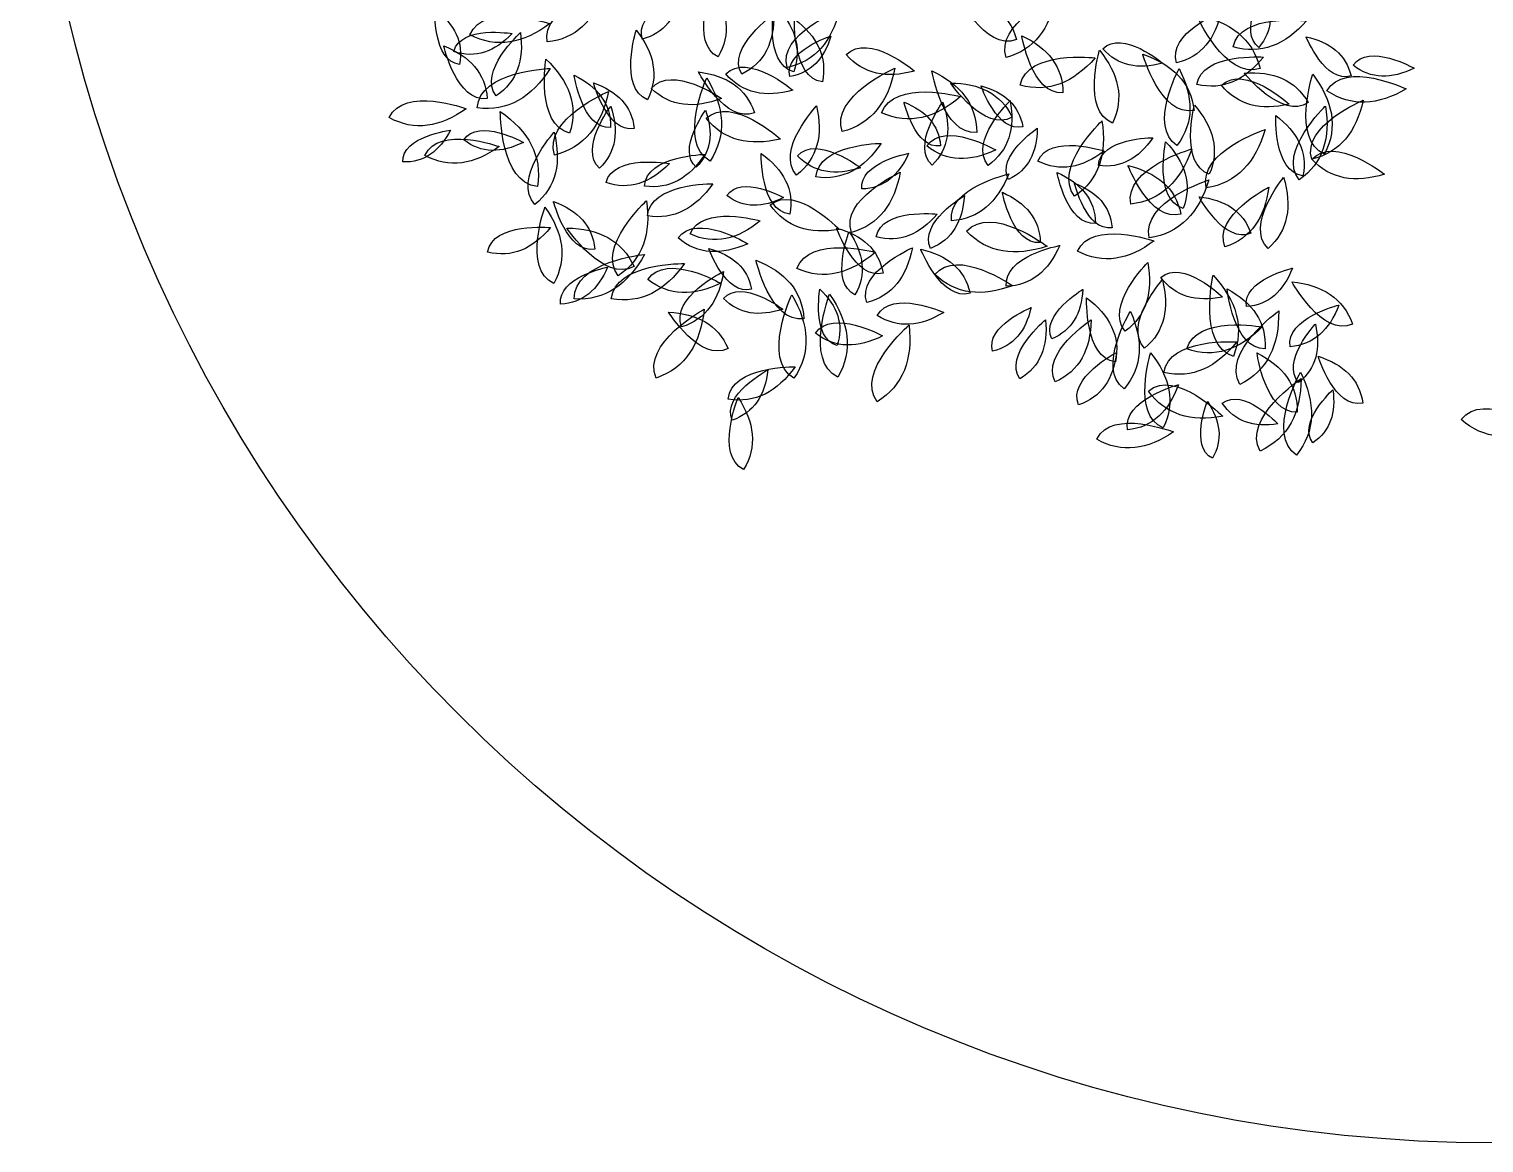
# Model space of a CAD drawing. Extents: x 0 to 430, y 0 to 430.
# Drawn here: x 0.1 to 213.5, y 0.1 to 163.5 of the extents above; entities that cross this region are included whole.
import ezdxf

# ---------------------------------------------------------------- set-up
doc = ezdxf.new("R2010")
doc.units = 0
doc.layers.add('Calque_1', color=7, linetype='CONTINUOUS')

msp = doc.modelspace()

# ---------------------------------------------------------------- linework, layer by layer
at = {"layer": 'Calque_1', "color": 7}
for points in [[(64.77565, 162.71602)], [(62.429604, 160.24236)], [(76.13239, 161.65149)], [(90.08986, 162.08032)], [(144.99924, 161.99862)], [(157.63979, 160.66373)], [(176.73634, 160.92932)], [(180.51394, 160.85281)], [(63.264612, 158.36296)], [(101.19257, 159.4576)], [(111.3229, 157.91762)], [(120.0071, 159.81217)], [(143.47494, 159.37511)], [(168.44814, 158.59033)], [(194.35584, 158.24167)], [(102.32941, 156.96168)], [(104.66739, 156.91808)], [(111.71119, 156.59287)], [(112.31311, 157.27233)], [(180.71667, 157.78092)], [(194.04399, 156.67389)], [(68.64051, 153.76411)], [(91.41015, 154.81855)], [(116.49686, 155.77832)], [(145.49791, 155.33015)], [(151.78716, 154.19757)], [(171.43753, 155.41688)], [(175.04495, 155.32091)], [(190.51914, 154.50398)], [(65.86687, 151.97445)], [(67.34275, 153.34769)], [(90.84637, 153.17182)], [(171.0287, 151.60047)], [(187.76788, 152.74811)], [(52.965826, 150.55605)], [(99.44665, 150.44866)], [(106.52555, 151.27305)], [(125.1951, 151.24193)], [(144.32172, 150.60788)], [(159.07411, 149.75252)], [(63.8979, 147.28411)], [(79.42066, 148.26764)], [(85.44447, 149.10447)], [(88.88969, 148.96396)], [(119.38514, 148.49333)], [(139.14166, 148.38455)], [(145.90917, 149.2182)], [(131.80273, 146.40303)], [(133.8188, 146.41152)], [(168.51404, 146.4758)], [(190.17077, 145.2121)], [(54.964586, 144.0426)], [(58.195072, 145.00206)], [(77.19879, 145.05688)], [(83.80616, 143.13525)], [(97.98645, 143.269)], [(100.03033, 144.17547)], [(112.84028, 144.95801)], [(132.60337, 143.5718)], [(140.8107, 143.54253)], [(148.09738, 144.18491)], [(156.98, 143.54646)], [(188.29144, 144.44823)], [(188.29144, 144.44823)], [(84.76624, 141.02196)], [(112.72679, 142.11431)], [(115.54994, 141.84623)], [(143.81898, 141.47941)], [(173.25385, 142.2423)], [(186.43614, 141.4431)], [(186.99913, 142.01795)], [(74.69112, 140.43888)], [(90.39023, 140.49613)], [(102.49081, 139.1206)], [(122.28125, 140.08439)], [(153.50645, 139.02777)], [(172.80876, 140.2341)], [(74.34532, 137.7994)], [(108.8578, 137.76293)], [(161.72177, 137.85582)], [(169.42434, 137.23209)], [(90.83707, 136.1411)], [(111.73737, 136.38424)], [(135.45335, 135.42487)], [(156.5772, 135.03836)], [(169.10363, 136.41048)], [(95.32694, 132.91455)], [(97.12747, 133.48147)], [(120.75967, 133.70506)], [(124.4008, 133.07983)], [(137.63577, 133.88183)], [(158.99237, 134.39881)], [(164.44171, 132.89623)], [(179.34596, 133.58584)], [(67.37517, 130.83518)], [(83.12196, 131.24845)], [(132.37776, 131.3685)], [(148.46821, 132.21451)], [(153.94303, 130.96217)], [(175.55162, 131.57991)], [(181.87524, 131.33707)], [(88.87227, 128.71538)], [(112.76398, 128.40469)], [(77.08628, 126.22571)], [(86.54056, 127.35015)], [(90.89157, 126.82205)], [(125.41168, 127.73429)], [(132.98993, 127.5578)], [(166.12903, 127.11608)], [(80.09666, 123.95826)], [(85.53939, 123.96847)], [(102.00828, 124.03261)], [(106.11118, 125.37761)], [(121.27906, 124.55728)], [(138.1757, 124.79834)], [(143.48135, 125.80732)], [(78.10119, 123.20416)], [(123.00936, 123.4105)], [(178.69424, 122.82942)], [(95.84323, 119.84751)], [(113.79625, 121.04316)], [(124.56075, 121.54572)], [(194.26923, 120.23742)], [(115.47603, 118.92145)], [(150.14141, 118.09336)], [(160.90812, 119.21097)], [(102.65823, 116.68771)], [(118.66891, 117.10428)], [(141.46428, 116.30438)], [(163.75992, 116.72357)], [(169.96293, 116.6081)], [(176.7814, 115.53132)], [(181.43447, 116.63958)], [(185.09748, 116.92935)], [(159.49049, 114.73567)], [(166.57842, 113.1589)], [(92.13599, 112.34215)], [(112.33471, 112.30652)], [(118.77677, 112.4698)], [(145.45979, 112.21019)], [(150.65792, 111.77456)], [(177.74053, 111.41425)], [(186.36191, 111.71105)], [(102.67349, 109.26884)], [(124.53416, 108.85512)], [(160.75427, 110.76494)], [(164.31633, 110.44321)], [(154.06244, 108.39652)], [(175.15871, 108.63876)], [(186.14885, 107.35193)], [(195.77327, 108.66267)], [(103.25602, 106.15506)], [(161.24194, 104.73584)], [(166.49495, 105.06532)], [(210.20881, 106.2645)], [(156.75917, 103.37541)], [(188.4294, 102.86189)], [(173.7066, 100.57044)], [(180.70263, 101.64017)], [(186.04645, 101.02665)], [(104.94571, 98.90841)]]:
    msp.add_lwpolyline(points, close=True, dxfattribs=at)
at = {"layer": 'Calque_1', "color": 1}
msp.add_open_spline([(215.00001, 0.13975), (96.33597, 0.139747), (0.139754, 96.335953), (0.139745, 214.99999)], degree=3, dxfattribs=at)
at = {"layer": 'Calque_1', "color": 7}
for points in [[(76.13239, 161.65149), (75.24859, 166.62883), (84.54521, 169.12252), (84.54521, 169.12252)], [(84.54521, 169.12252), (82.98692, 164.76558), (80.30652, 162.08973), (76.13239, 161.65149)], [(90.08986, 162.08032), (88.83341, 165.84363), (95.7659, 168.84489), (95.7659, 168.84489)], [(95.7659, 168.84489), (95.05516, 165.2835), (93.28057, 162.8988), (90.08986, 162.08032)], [(101.19257, 159.4576), (97.06349, 161.52464), (100.30663, 169.69661), (100.30663, 169.69661)], [(100.30663, 169.69661), (102.64922, 166.17854), (103.14801, 162.75513), (101.19257, 159.4576)], [(144.99924, 161.99862), (140.30377, 160.23144), (136.18063, 168.84834), (136.18063, 168.84834)], [(136.18063, 168.84834), (140.71479, 168.12011), (143.8128, 165.99145), (144.99924, 161.99862)], [(180.51394, 160.85281), (177.45297, 163.12415), (181.259, 169.30354), (181.259, 169.30354)], [(181.259, 169.30354), (182.65998, 166.10824), (182.57556, 163.25374), (180.51394, 160.85281)], [(64.77565, 162.71602), (66.9189, 167.6012), (76.53767, 164.33763), (76.53767, 164.33763)], [(112.31311, 157.27233), (107.87312, 158.47985), (109.43475, 167.1005), (109.43475, 167.1005)], [(109.43475, 167.1005), (112.41481, 164.12429), (113.57509, 160.87806), (112.31311, 157.27233)], [(143.47494, 159.37511), (141.77444, 164.21534), (150.67689, 168.23575), (150.67689, 168.23575)], [(150.67689, 168.23575), (149.82991, 163.61683), (147.58371, 160.49779), (143.47494, 159.37511)], [(63.264612, 158.36296), (59.336154, 158.88075), (59.67339, 166.41781), (59.67339, 166.41781)], [(59.67339, 166.41781), (62.560197, 164.22207), (63.925209, 161.58576), (63.264612, 158.36296)], [(76.53767, 164.33763), (72.61563, 161.42878), (68.69485, 160.65285), (64.77565, 162.71602)], [(104.66739, 156.91808), (102.38634, 160.81432), (109.40276, 165.78101), (109.40276, 165.78101)], [(109.40276, 165.78101), (109.44586, 161.64862), (108.02864, 158.57724), (104.66739, 156.91808)], [(111.3229, 157.91762), (109.93481, 162.81785), (119.00235, 166.2555), (119.00235, 166.2555)], [(119.00235, 166.2555), (117.87986, 161.73079), (115.46293, 158.77804), (111.3229, 157.91762)], [(116.49686, 155.77832), (112.00899, 156.38823), (112.42914, 165.00159), (112.42914, 165.00159)], [(112.42914, 165.00159), (115.71867, 162.47856), (117.26676, 159.45896), (116.49686, 155.77832)], [(168.44814, 158.59033), (167.09016, 162.88185), (175.00797, 166.16244), (175.00797, 166.16244)], [(175.00797, 166.16244), (174.13801, 162.13515), (172.08229, 159.46172), (168.44814, 158.59033)], [(180.71667, 157.78092), (175.53283, 156.05011), (171.3985, 165.59936), (171.3985, 165.59936)], [(171.3985, 165.59936), (176.30425, 164.62043), (179.58916, 162.17603), (180.71667, 157.78092)], [(176.73634, 160.92932), (177.81337, 165.9569), (187.52723, 164.73928), (187.52723, 164.73928)], [(187.52723, 164.73928), (184.38784, 161.23299), (180.83639, 159.74074), (176.73634, 160.92932)], [(62.429604, 160.24236), (63.438538, 164.14873), (71.01434, 162.87619), (71.01434, 162.87619)], [(71.01434, 162.87619), (68.4383, 160.23001), (65.60513, 159.17633), (62.429604, 160.24236)], [(68.64051, 153.76411), (65.9343, 157.30503), (72.20691, 163.0199), (72.20691, 163.0199)], [(72.20691, 163.0199), (72.74932, 158.97677), (71.7326, 155.79633), (68.64051, 153.76411)], [(90.84637, 153.17182), (86.54496, 154.9447), (89.20181, 163.39529), (89.20181, 163.39529)], [(89.20181, 163.39529), (91.81495, 160.03272), (92.56838, 156.62942), (90.84637, 153.17182)], [(111.71119, 156.59287), (110.85975, 160.29823), (117.74881, 162.5217), (117.74881, 162.5217)], [(117.74881, 162.5217), (116.74253, 159.19031), (114.83002, 157.07936), (111.71119, 156.59287)], [(120.0071, 159.81217), (123.28887, 163.07382), (130.01484, 157.38399), (130.01484, 157.38399)], [(151.78716, 154.19757), (147.16356, 153.85803), (145.76036, 162.57297), (145.76036, 162.57297)], [(145.76036, 162.57297), (149.58899, 160.74283), (151.77877, 158.04664), (151.78716, 154.19757)], [(157.63979, 160.66373), (160.51735, 163.52174), (166.41125, 158.53242), (166.41125, 158.53242)], [(194.04399, 156.67389), (190.30272, 155.49593), (187.45394, 162.3995), (187.45394, 162.3995)], [(187.45394, 162.3995), (190.96218, 161.63641), (193.28921, 159.84173), (194.04399, 156.67389)], [(67.34275, 153.34769), (62.886359, 152.72129), (60.966464, 161.07195), (60.966464, 161.07195)], [(60.966464, 161.07195), (64.792498, 159.54573), (67.08694, 157.07521), (67.34275, 153.34769)], [(102.32941, 156.96168), (105.56389, 160.1721), (112.1849, 154.56357), (112.1849, 154.56357)], [(145.49791, 155.33015), (146.56037, 160.48443), (156.51218, 159.31524), (156.51218, 159.31524)], [(159.07411, 149.75252), (154.52544, 151.52549), (157.14185, 160.44514), (157.14185, 160.44514)], [(157.14185, 160.44514), (159.95146, 156.9702), (160.81078, 153.41489), (159.07411, 149.75252)], [(166.41125, 158.53242), (162.82637, 157.56809), (159.83687, 158.11206), (157.63979, 160.66373)], [(171.43753, 155.41688), (172.19245, 160.09511), (181.1907, 159.43115), (181.1907, 159.43115)], [(194.35584, 158.24167), (196.62891, 161.56457), (203.30544, 157.79824), (203.30544, 157.79824)], [(79.42066, 148.26764), (74.44334, 149.48753), (75.94023, 159.12948), (75.94023, 159.12948)], [(75.94023, 159.12948), (79.34168, 155.89939), (80.72459, 152.31762), (79.42066, 148.26764)], [(91.41015, 154.81855), (94.39576, 158.42534), (101.72781, 153.35397), (101.72781, 153.35397)], [(130.01484, 157.38399), (125.92539, 156.28246), (122.5146, 156.90192), (120.0071, 159.81217)], [(156.51218, 159.31524), (153.32682, 155.70164), (149.70374, 154.14615), (145.49791, 155.33015)], [(171.0287, 151.60047), (166.0993, 150.65495), (163.49639, 159.85049), (163.49639, 159.85049)], [(163.49639, 159.85049), (167.84327, 158.36303), (170.53651, 155.73854), (171.0287, 151.60047)], [(181.1907, 159.43115), (178.46598, 156.0562), (175.26726, 154.51567), (171.43753, 155.41688)], [(175.04495, 155.32091), (178.44987, 158.46464), (184.97237, 152.52185), (184.97237, 152.52185)], [(190.51914, 154.50398), (193.15232, 159.01412), (202.14009, 154.7596), (202.14009, 154.7596)], [(203.30544, 157.79824), (199.9898, 156.18991), (196.97358, 156.16317), (194.35584, 158.24167)], [(65.86687, 151.97445), (66.17026, 157.44204), (76.59176, 157.76421), (76.59176, 157.76421)], [(76.59176, 157.76421), (73.86735, 153.55686), (70.37695, 151.4006), (65.86687, 151.97445)], [(85.44447, 149.10447), (81.24747, 148.85778), (80.09044, 156.77875), (80.09044, 156.77875)], [(80.09044, 156.77875), (83.53788, 155.06857), (85.48781, 152.59478), (85.44447, 149.10447)], [(100.03033, 144.17547), (95.23905, 146.85773), (99.54049, 156.38686), (99.54049, 156.38686)], [(106.52555, 151.27305), (102.30839, 149.5441), (98.33631, 157.25992), (98.33631, 157.25992)], [(98.33631, 157.25992), (102.47298, 156.71856), (105.34254, 154.86749), (106.52555, 151.27305)], [(99.54049, 156.38686), (102.12991, 152.07912), (102.53433, 147.98511), (100.03033, 144.17547)], [(112.1849, 154.56357), (108.1563, 153.48128), (104.79727, 154.09362), (102.32941, 156.96168)], [(119.38514, 148.49333), (117.63928, 153.64841), (127.13152, 157.80657), (127.13152, 157.80657)], [(127.13152, 157.80657), (126.1776, 152.91684), (123.75733, 149.635), (119.38514, 148.49333)], [(125.1951, 151.24193), (126.99662, 156.23571), (136.76529, 153.6382), (136.76529, 153.6382)], [(139.14166, 148.38455), (134.14262, 147.98355), (132.5612, 157.40059), (132.5612, 157.40059)], [(132.5612, 157.40059), (136.71611, 155.44877), (139.10453, 152.54816), (139.14166, 148.38455)], [(168.51404, 146.4758), (164.27223, 149.24), (168.81933, 157.74028), (168.81933, 157.74028)], [(168.81933, 157.74028), (170.93487, 153.61697), (171.05349, 149.82555), (168.51404, 146.4758)], [(178.36964, 157.09213), (182.61779, 157.3822), (185.86137, 156.10696), (187.76788, 152.74811)], [(187.76788, 152.74811), (183.8957, 150.1701), (178.36964, 157.09213), (178.36964, 157.09213)], [(190.17077, 145.2121), (185.27793, 147.29518), (188.4261, 156.91862), (188.4261, 156.91862)], [(188.4261, 156.91862), (191.36838, 153.04091), (192.18457, 149.1412), (190.17077, 145.2121)], [(52.965826, 150.55605), (55.122453, 155.19065), (64.26808, 151.86056), (64.26808, 151.86056)], [(77.19879, 145.05688), (75.48903, 150.28362), (85.12315, 154.38506), (85.12315, 154.38506)], [(85.12315, 154.38506), (84.10799, 149.45477), (81.6282, 146.16442), (77.19879, 145.05688)], [(88.88969, 148.96396), (84.929, 148.25345), (82.93093, 155.64999), (82.93093, 155.64999)], [(82.93093, 155.64999), (86.40123, 154.41574), (88.53497, 152.28593), (88.88969, 148.96396)], [(101.72781, 153.35397), (97.71695, 151.84365), (94.22095, 152.1332), (91.41015, 154.81855)], [(99.44665, 150.44866), (103.17135, 153.90623), (110.34168, 147.40837), (110.34168, 147.40837)], [(144.32172, 150.60788), (140.28185, 148.32824), (135.29424, 155.61737), (135.29424, 155.61737)], [(135.29424, 155.61737), (139.54015, 155.59417), (142.67221, 154.08801), (144.32172, 150.60788)], [(145.90917, 149.2182), (142.16823, 148.27913), (139.7727, 155.22129), (139.7727, 155.22129)], [(139.7727, 155.22129), (143.17216, 154.26849), (145.35221, 152.37166), (145.90917, 149.2182)], [(184.97237, 152.52185), (180.83861, 151.56997), (177.44753, 152.31563), (175.04495, 155.32091)], [(202.14009, 154.7596), (197.99904, 152.37131), (194.09884, 152.0572), (190.51914, 154.50398)], [(64.26808, 151.86056), (60.449217, 149.15692), (56.676717, 148.49658), (52.965826, 150.55605)], [(83.80616, 143.13525), (80.71293, 145.90192), (85.45329, 152.22381), (85.45329, 152.22381)], [(85.45329, 152.22381), (86.65492, 148.62021), (86.27988, 145.53366), (83.80616, 143.13525)], [(97.98645, 143.269), (95.10785, 145.7604), (99.36127, 151.62996), (99.36127, 151.62996)], [(99.36127, 151.62996), (100.51736, 148.34261), (100.21954, 145.50591), (97.98645, 143.269)], [(112.72679, 142.11431), (109.51448, 145.62635), (115.6492, 152.29651), (115.6492, 152.29651)], [(115.6492, 152.29651), (116.60693, 148.04648), (115.82482, 144.56737), (112.72679, 142.11431)], [(136.76529, 153.6382), (133.06549, 150.48783), (129.22439, 149.45535), (125.1951, 151.24193)], [(133.8188, 146.41152), (130.12302, 145.87227), (128.49333, 152.7944), (128.49333, 152.7944)], [(128.49333, 152.7944), (131.67531, 151.54437), (133.59028, 149.50399), (133.8188, 146.41152)], [(132.60337, 143.5718), (129.42339, 146.34629), (134.16433, 152.83404), (134.16433, 152.83404)], [(134.16433, 152.83404), (135.43135, 149.18483), (135.08869, 146.0416), (132.60337, 143.5718)], [(140.8107, 143.54253), (137.93057, 147.01457), (144.04397, 153.04806), (144.04397, 153.04806)], [(144.04397, 153.04806), (144.75588, 148.98067), (143.85601, 145.72285), (140.8107, 143.54253)], [(173.25385, 142.2423), (168.85503, 143.78847), (171.06582, 152.38663), (171.06582, 152.38663)], [(171.06582, 152.38663), (173.85935, 149.15999), (174.79386, 145.79396), (173.25385, 142.2423)], [(186.43614, 141.4431), (183.21025, 145.46163), (190.30353, 152.24071), (190.30353, 152.24071)], [(190.30353, 152.24071), (191.04201, 147.582), (189.95442, 143.87752), (186.43614, 141.4431)], [(188.29144, 144.44823), (186.75396, 149.36454), (195.82748, 153.08819), (195.82748, 153.08819)], [(195.82748, 153.08819), (194.8164, 148.48286), (192.45359, 145.43141), (188.29144, 144.44823)], [(58.195072, 145.00206), (60.259054, 149.48558), (69.10289, 146.30644), (69.10289, 146.30644)], [(63.8979, 147.28411), (66.09258, 150.54895), (72.6461, 146.9218), (72.6461, 146.9218)], [(74.69112, 140.43888), (69.19522, 140.9485), (69.25963, 151.45757), (69.25963, 151.45757)], [(69.25963, 151.45757), (73.39581, 148.5564), (75.43744, 144.96023), (74.69112, 140.43888)], [(110.34168, 147.40837), (105.81125, 146.35232), (102.09027, 147.16004), (99.44665, 150.44866)], [(131.80273, 146.40303), (134.40536, 150.14073), (141.92287, 145.81736), (141.92287, 145.81736)], [(153.50645, 139.02777), (150.2177, 143.1557), (157.50819, 150.07199), (157.50819, 150.07199)], [(157.50819, 150.07199), (158.24694, 145.29778), (157.11904, 141.50778), (153.50645, 139.02777)], [(186.99913, 142.01795), (182.67335, 142.56355), (182.99811, 150.85888), (182.99811, 150.85888)], [(182.99811, 150.85888), (186.18804, 148.46057), (187.7062, 145.56815), (186.99913, 142.01795)], [(54.964586, 144.0426), (54.820848, 147.82212), (61.966776, 148.71531), (61.966776, 148.71531)], [(61.966776, 148.71531), (60.364396, 145.64641), (58.103076, 143.93864), (54.964586, 144.0426)], [(72.6461, 146.9218), (69.41912, 145.324), (66.47218, 145.27396), (63.8979, 147.28411)], [(74.34532, 137.7994), (70.93598, 141.37298), (77.1551, 148.42702), (77.1551, 148.42702)], [(77.1551, 148.42702), (78.24146, 144.03858), (77.50595, 140.41199), (74.34532, 137.7994)], [(112.84028, 144.95801), (115.68587, 148.08734), (122.0892, 143.20319), (122.0892, 143.20319)], [(143.81898, 141.47941), (141.93118, 144.84776), (148.0108, 148.98181), (148.0108, 148.98181)], [(148.0108, 148.98181), (147.9812, 145.44754), (146.71986, 142.84405), (143.81898, 141.47941)], [(148.09738, 144.18491), (149.82202, 148.25381), (157.82363, 145.65031), (157.82363, 145.65031)], [(156.98, 143.54646), (157.30173, 147.55391), (164.95644, 147.60156), (164.95644, 147.60156)], [(164.95644, 147.60156), (162.88063, 144.56293), (160.27978, 143.04357), (156.98, 143.54646)], [(172.80876, 140.2341), (171.55748, 145.56029), (181.4555, 148.80834), (181.4555, 148.80834)], [(181.4555, 148.80834), (180.03082, 144.00726), (177.29347, 140.95609), (172.80876, 140.2341)], [(188.29144, 144.44823), (191.63985, 148.01583), (198.95713, 142.24984), (198.95713, 142.24984)], [(69.10289, 146.30644), (65.42627, 143.68078), (61.786315, 143.02824), (58.195072, 145.00206)], [(84.76624, 141.02196), (85.88458, 145.23345), (94.05714, 143.80347), (94.05714, 143.80347)], [(90.39023, 140.49613), (90.69095, 144.99446), (99.27339, 145.16253), (99.27339, 145.16253)], [(99.27339, 145.16253), (96.99131, 141.72425), (94.09777, 139.98166), (90.39023, 140.49613)], [(111.73737, 136.38424), (107.33799, 136.86923), (107.53569, 145.29422), (107.53569, 145.29422)], [(107.53569, 145.29422), (110.81164, 142.91066), (112.39859, 139.99898), (111.73737, 136.38424)], [(115.54994, 141.84623), (115.9101, 146.66699), (125.11393, 146.77525), (125.11393, 146.77525)], [(125.11393, 146.77525), (122.63817, 143.10773), (119.52099, 141.26352), (115.54994, 141.84623)], [(122.28125, 140.08439), (121.89362, 143.946), (129.15521, 145.3153), (129.15521, 145.3153)], [(129.15521, 145.3153), (127.70937, 142.0704), (125.50211, 140.17756), (122.28125, 140.08439)], [(141.92287, 145.81736), (138.15692, 144.02905), (134.74455, 144.02712), (131.80273, 146.40303)], [(157.82363, 145.65031), (154.605, 143.20003), (151.36528, 142.51658), (148.09738, 144.18491)], [(161.72177, 137.85582), (160.73342, 143.18578), (170.68178, 145.93569), (170.68178, 145.93569)], [(170.68178, 145.93569), (169.04642, 141.25103), (166.19409, 138.35983), (161.72177, 137.85582)], [(169.42434, 137.23209), (165.0694, 138.54633), (166.84744, 147.02316), (166.84744, 147.02316)], [(166.84744, 147.02316), (169.71144, 144.00076), (170.76968, 140.76109), (169.42434, 137.23209)], [(94.05714, 143.80347), (91.25558, 140.9645), (88.188, 139.84732), (84.76624, 141.02196)], [(122.0892, 143.20319), (118.40648, 142.00872), (115.26393, 142.4168), (112.84028, 144.95801)], [(169.10363, 136.41048), (164.55308, 135.1099), (161.33884, 143.52848), (161.33884, 143.52848)], [(161.33884, 143.52848), (165.54591, 142.49527), (168.29504, 140.25575), (169.10363, 136.41048)], [(198.95713, 142.24984), (194.67576, 140.93544), (191.04839, 141.46475), (188.29144, 144.44823)], [(90.83707, 136.1411), (91.28431, 140.91493), (100.41341, 140.8503), (100.41341, 140.8503)], [(100.41341, 140.8503), (97.88977, 137.25963), (94.76412, 135.48904), (90.83707, 136.1411)], [(102.49081, 139.1206), (104.55371, 142.22915), (110.78913, 138.82631), (110.78913, 138.82631)], [(120.75967, 133.70506), (119.06211, 138.51888), (127.91493, 142.52938), (127.91493, 142.52938)], [(127.91493, 142.52938), (127.07762, 137.93279), (124.84639, 134.82687), (120.75967, 133.70506)], [(135.45335, 135.42487), (134.79587, 140.24376), (143.82908, 142.28214), (143.82908, 142.28214)], [(143.82908, 142.28214), (142.16291, 138.1539), (139.48291, 135.68503), (135.45335, 135.42487)], [(156.5772, 135.03836), (152.39126, 134.63255), (150.93422, 142.5064), (150.93422, 142.5064)], [(150.93422, 142.5064), (154.44513, 140.9277), (156.48811, 138.52889), (156.5772, 135.03836)], [(158.99237, 134.39881), (155.20076, 133.82322), (153.48638, 140.92117), (153.48638, 140.92117)], [(153.48638, 140.92117), (156.76103, 139.6565), (158.73941, 137.57279), (158.99237, 134.39881)], [(164.44171, 132.89623), (163.23806, 138.2525), (173.20097, 141.41514), (173.20097, 141.41514)], [(173.20097, 141.41514), (171.72477, 136.61178), (168.94852, 133.57699), (164.44171, 132.89623)], [(181.87524, 131.33707), (178.40867, 134.67025), (184.16238, 141.79338), (184.16238, 141.79338)], [(184.16238, 141.79338), (185.4034, 137.57), (184.84016, 134.01124), (181.87524, 131.33707)], [(110.78913, 138.82631), (107.73786, 137.29286), (104.94343, 137.22879), (102.49081, 139.1206)], [(108.8578, 137.76293), (112.6257, 140.79082), (118.98805, 134.14045), (118.98805, 134.14045)], [(132.37776, 131.3685), (130.57712, 135.08111), (137.32409, 139.10637), (137.32409, 139.10637)], [(137.32409, 139.10637), (137.06886, 135.3381), (135.55861, 132.64065), (132.37776, 131.3685)], [(148.46821, 132.21451), (144.33238, 131.81617), (142.89774, 139.59619), (142.89774, 139.59619)], [(142.89774, 139.59619), (146.36543, 138.03431), (148.38235, 135.6631), (148.46821, 132.21451)], [(179.34596, 133.58584), (175.51362, 131.9363), (171.75535, 138.93519), (171.75535, 138.93519)], [(171.75535, 138.93519), (175.55014, 138.50549), (178.20601, 136.85691), (179.34596, 133.58584)], [(175.55162, 131.57991), (173.70144, 136.10992), (181.99084, 140.36334), (181.99084, 140.36334)], [(181.99084, 140.36334), (181.40372, 135.92297), (179.41231, 132.84485), (175.55162, 131.57991)], [(77.08628, 126.22571), (72.49385, 128.36854), (75.80468, 137.43192), (75.80468, 137.43192)], [(75.80468, 137.43192), (78.48108, 133.64317), (79.13183, 129.9025), (77.08628, 126.22571)], [(83.12196, 131.24845), (79.01828, 130.57158), (77.06055, 138.2449), (77.06055, 138.2449)], [(77.06055, 138.2449), (80.62921, 136.91897), (82.80354, 134.68685), (83.12196, 131.24845)], [(86.54056, 127.35015), (83.30176, 131.53017), (90.69925, 138.36024), (90.69925, 138.36024)], [(90.69925, 138.36024), (91.37464, 133.56733), (90.19333, 129.78573), (86.54056, 127.35015)], [(95.32694, 132.91455), (98.06132, 136.62478), (105.54833, 132.04697), (105.54833, 132.04697)], [(97.12747, 133.48147), (98.80298, 137.86096), (107.3857, 135.40163), (107.3857, 135.40163)], [(118.98805, 134.14045), (114.61843, 133.44549), (111.14303, 134.46388), (108.8578, 137.76293)], [(124.4008, 133.07983), (125.23301, 137.28957), (133.35527, 136.40208), (133.35527, 136.40208)], [(137.63577, 133.88183), (141.25599, 137.88895), (149.45164, 131.67949), (149.45164, 131.67949)], [(67.37517, 130.83518), (68.17577, 135.22682), (76.6379, 134.42914), (76.6379, 134.42914)], [(107.3857, 135.40163), (104.06504, 132.68221), (100.65548, 131.83549), (97.12747, 133.48147)], [(133.35527, 136.40208), (130.7819, 133.43454), (127.838, 132.14225), (124.4008, 133.07983)], [(153.94303, 130.96217), (156.00518, 135.60463), (165.15021, 132.45505), (165.15021, 132.45505)], [(76.6379, 134.42914), (74.00702, 131.30269), (70.96486, 129.91304), (67.37517, 130.83518)], [(88.87227, 128.71538), (84.39923, 126.26727), (79.02092, 134.35044), (79.02092, 134.35044)], [(79.02092, 134.35044), (83.68759, 134.26434), (87.10879, 132.56418), (88.87227, 128.71538)], [(105.54833, 132.04697), (101.69016, 130.34034), (98.23823, 130.43116), (95.32694, 132.91455)], [(112.76398, 128.40469), (114.55106, 133.37892), (124.28029, 130.80561), (124.28029, 130.80561)], [(121.27906, 124.55728), (117.54517, 126.3963), (120.42065, 133.78121), (120.42065, 133.78121)], [(125.41168, 127.73429), (121.28454, 126.67307), (118.59387, 134.32778), (118.59387, 134.32778)], [(118.59387, 134.32778), (122.35574, 133.29665), (124.77635, 131.2148), (125.41168, 127.73429)], [(120.42065, 133.78121), (122.55275, 130.62383), (123.02236, 127.54099), (121.27906, 124.55728)], [(149.45164, 131.67949), (144.75463, 130.13925), (140.74066, 130.6473), (137.63577, 133.88183)], [(165.15021, 132.45505), (161.40285, 129.70225), (157.666, 128.98048), (153.94303, 130.96217)], [(80.09666, 123.95826), (80.02176, 129.44919), (90.4254, 130.49283), (90.4254, 130.49283)], [(90.4254, 130.49283), (87.99104, 126.09511), (84.64839, 123.69633), (80.09666, 123.95826)], [(90.89157, 126.82205), (93.6246, 130.7826), (101.58625, 126.24846), (101.58625, 126.24846)], [(106.11118, 125.37761), (102.35704, 124.37537), (99.8395, 131.33221), (99.8395, 131.33221)], [(99.8395, 131.33221), (103.27815, 130.42361), (105.50269, 128.54574), (106.11118, 125.37761)], [(124.28029, 130.80561), (120.60085, 127.66421), (116.77795, 126.63122), (112.76398, 128.40469)], [(123.00936, 123.4105), (121.49944, 127.86341), (129.69844, 131.45871), (129.69844, 131.45871)], [(129.69844, 131.45871), (128.87593, 127.23417), (126.78612, 124.39821), (123.00936, 123.4105)], [(138.1757, 124.79834), (134.00024, 123.53504), (130.91831, 131.24822), (130.91831, 131.24822)], [(130.91831, 131.24822), (134.81035, 130.35574), (137.37586, 128.33079), (138.1757, 124.79834)], [(132.98993, 127.5578), (136.30217, 131.52757), (144.37638, 125.89621), (144.37638, 125.89621)], [(143.48135, 125.80732), (143.03055, 130.21109), (151.31024, 131.78925), (151.31024, 131.78925)], [(151.31024, 131.78925), (149.66836, 128.08478), (147.15494, 125.92081), (143.48135, 125.80732)], [(78.10119, 123.20416), (77.64615, 127.11666), (84.99323, 128.62219), (84.99323, 128.62219)], [(84.99323, 128.62219), (83.57784, 125.30622), (81.36818, 123.35014), (78.10119, 123.20416)], [(85.53939, 123.96847), (86.08149, 129.29401), (96.27273, 129.14002), (96.27273, 129.14002)], [(96.27273, 129.14002), (93.42312, 125.15398), (89.91775, 123.2053), (85.53939, 123.96847)], [(113.79625, 121.04316), (108.84598, 120.37136), (106.75889, 129.65145), (106.75889, 129.65145)], [(106.75889, 129.65145), (110.99804, 127.93697), (113.53199, 125.18236), (113.79625, 121.04316)], [(160.90812, 119.21097), (157.8257, 122.84619), (164.21542, 129.29019), (164.21542, 129.29019)], [(164.21542, 129.29019), (165.01398, 125.00125), (164.1005, 121.54919), (160.90812, 119.21097)], [(166.12903, 127.11608), (169.36016, 129.90649), (175.18388, 124.23536), (175.18388, 124.23536)], [(178.69424, 122.82942), (178.12398, 126.73866), (185.44594, 128.46223), (185.44594, 128.46223)], [(185.44594, 128.46223), (184.12361, 125.09652), (181.96532, 123.07103), (178.69424, 122.82942)], [(101.58625, 126.24846), (97.61546, 124.34228), (94.01025, 124.32501), (90.89157, 126.82205)], [(95.84323, 119.84751), (94.1747, 124.12196), (102.00914, 127.98884), (102.00914, 127.98884)], [(102.00914, 127.98884), (101.39374, 123.83407), (99.48157, 120.97709), (95.84323, 119.84751)], [(102.00828, 124.03261), (104.64905, 126.98619), (110.68538, 122.46173), (110.68538, 122.46173)], [(144.37638, 125.89621), (139.9411, 124.24578), (136.08206, 124.58055), (132.98993, 127.5578)], [(163.75992, 116.72357), (160.53046, 120.08206), (166.37111, 126.75954), (166.37111, 126.75954)], [(166.37111, 126.75954), (167.4122, 122.62374), (166.7318, 119.19988), (163.75992, 116.72357)], [(175.18388, 124.23536), (171.3487, 123.48534), (168.24925, 124.27556), (166.12903, 127.11608)], [(176.7814, 115.53132), (171.52377, 117.18755), (173.80234, 127.43288), (173.80234, 127.43288)], [(173.80234, 127.43288), (177.22838, 123.72871), (178.46322, 119.7877), (176.7814, 115.53132)], [(194.26923, 120.23742), (189.78522, 118.29598), (185.36625, 126.48313), (185.36625, 126.48313)], [(185.36625, 126.48313), (189.8115, 125.98943), (192.926, 124.0654), (194.26923, 120.23742)], [(110.68538, 122.46173), (107.24526, 121.31389), (104.29848, 121.67138), (102.00828, 124.03261)], [(112.33471, 112.30652), (107.56632, 115.07231), (112.02997, 124.57176), (112.02997, 124.57176)], [(112.02997, 124.57176), (114.56327, 120.20802), (114.90655, 116.09228), (112.33471, 112.30652)], [(118.77677, 112.4698), (113.81826, 114.87093), (117.55897, 124.67115), (117.55897, 124.67115)], [(118.66891, 117.10428), (114.89729, 118.08116), (116.13115, 125.39608), (116.13115, 125.39608)], [(116.13115, 125.39608), (118.68481, 122.90672), (119.70045, 120.1701), (118.66891, 117.10428)], [(117.55897, 124.67115), (120.40898, 120.51086), (121.05784, 116.43451), (118.77677, 112.4698)], [(124.56075, 121.54572), (126.68054, 125.37567), (134.29375, 121.98335), (134.29375, 121.98335)], [(150.14141, 118.09336), (148.43199, 121.55015), (154.70867, 125.36034), (154.70867, 125.36034)], [(154.70867, 125.36034), (154.49712, 121.83681), (153.10501, 119.30505), (150.14141, 118.09336)], [(159.49049, 114.73567), (154.9064, 115.32198), (155.26599, 124.114), (155.26599, 124.114)], [(155.26599, 124.114), (158.64271, 121.56601), (160.24653, 118.49739), (159.49049, 114.73567)], [(181.43447, 116.63958), (176.75708, 116.57968), (175.87556, 125.44261), (175.87556, 125.44261)], [(175.87556, 125.44261), (179.61992, 123.36578), (181.66087, 120.51669), (181.43447, 116.63958)], [(92.13599, 112.34215), (89.9133, 117.40912), (99.16013, 122.45732), (99.16013, 122.45732)], [(99.16013, 122.45732), (98.62516, 117.42104), (96.46335, 113.8839), (92.13599, 112.34215)], [(102.65823, 116.68771), (98.57773, 114.59891), (93.94547, 121.99643), (93.94547, 121.99643)], [(93.94547, 121.99643), (98.13698, 121.80311), (101.16915, 120.19022), (102.65823, 116.68771)], [(115.47603, 118.92145), (117.94598, 122.60611), (125.34108, 118.5257), (125.34108, 118.5257)], [(134.29375, 121.98335), (130.86962, 119.90244), (127.60744, 119.56424), (124.56075, 121.54572)], [(141.46428, 116.30438), (140.35167, 119.96063), (147.10468, 122.67146), (147.10468, 122.67146)], [(147.10468, 122.67146), (146.32826, 119.26048), (144.55784, 117.01006), (141.46428, 116.30438)], [(160.75427, 110.76494), (156.62047, 113.7932), (161.68621, 122.13195), (161.68621, 122.13195)], [(161.68621, 122.13195), (163.59598, 117.84785), (163.50603, 114.00967), (160.75427, 110.76494)], [(177.74053, 111.41425), (174.9548, 116.1252), (183.43382, 122.183), (183.43382, 122.183)], [(183.43382, 122.183), (183.50802, 117.17393), (181.80626, 113.44329), (177.74053, 111.41425)], [(185.09748, 116.92935), (184.43632, 121.11527), (192.26821, 123.05671), (192.26821, 123.05671)], [(192.26821, 123.05671), (190.89245, 119.42983), (188.60306, 117.22991), (185.09748, 116.92935)], [(124.53416, 108.85512), (121.32048, 113.29614), (129.21722, 120.12144), (129.21722, 120.12144)], [(129.21722, 120.12144), (129.7541, 115.1325), (128.40161, 111.25449), (124.53416, 108.85512)], [(145.45979, 112.21019), (143.02087, 115.70198), (149.24418, 120.90173), (149.24418, 120.90173)], [(149.24418, 120.90173), (149.59647, 117.01905), (148.49542, 114.02394), (145.45979, 112.21019)], [(150.65792, 111.77456), (148.41246, 115.92941), (155.92532, 120.87105), (155.92532, 120.87105)], [(155.92532, 120.87105), (155.82272, 116.54929), (154.23125, 113.38898), (150.65792, 111.77456)], [(169.96293, 116.6081), (171.31855, 121.59517), (181.0013, 119.84241), (181.0013, 119.84241)], [(181.0013, 119.84241), (177.65891, 116.49485), (174.01298, 115.19118), (169.96293, 116.6081)], [(186.36191, 111.71105), (183.66316, 114.66), (188.81407, 120.26352), (188.81407, 120.26352)], [(188.81407, 120.26352), (189.61941, 116.69422), (188.96332, 113.77201), (186.36191, 111.71105)], [(125.34108, 118.5257), (121.70466, 116.71929), (118.38174, 116.65855), (115.47603, 118.92145)], [(166.57842, 113.1589), (167.37266, 118.31331), (177.28067, 117.65294), (177.28067, 117.65294)], [(177.28067, 117.65294), (174.30841, 113.91741), (170.80018, 112.19702), (166.57842, 113.1589)], [(154.06244, 108.39652), (152.42883, 112.35197), (159.66387, 116.10022), (159.66387, 116.10022)], [(159.66387, 116.10022), (159.16559, 112.21483), (157.43452, 109.51601), (154.06244, 108.39652)], [(166.49495, 105.06532), (161.85251, 106.94414), (164.65432, 116.05904), (164.65432, 116.05904)], [(164.65432, 116.05904), (167.49037, 112.45739), (168.32481, 108.7991), (166.49495, 105.06532)], [(186.14885, 107.35193), (181.43769, 107.13079), (180.24473, 116.03125), (180.24473, 116.03125)], [(180.24473, 116.03125), (184.08916, 114.06725), (186.24368, 111.26651), (186.14885, 107.35193)], [(195.77327, 108.66267), (191.60303, 107.76849), (189.22216, 115.53238), (189.22216, 115.53238)], [(189.22216, 115.53238), (192.94241, 114.34892), (195.27882, 112.16901), (195.77327, 108.66267)], [(103.25602, 106.15506), (101.66098, 109.90802), (108.51824, 113.54988), (108.51824, 113.54988)], [(102.67349, 109.26884), (103.16988, 114.14528), (112.50171, 114.00428), (112.50171, 114.00428)], [(112.50171, 114.00428), (109.8924, 110.35438), (106.68263, 108.57003), (102.67349, 109.26884)], [(108.51824, 113.54988), (108.08129, 109.84292), (106.45814, 107.25456), (103.25602, 106.15506)], [(164.31633, 110.44321), (168.29932, 113.74753), (175.22134, 106.73456), (175.22134, 106.73456)], [(186.04645, 101.02665), (181.51645, 104.12337), (186.64701, 113.22493), (186.64701, 113.22493)], [(186.64701, 113.22493), (188.84055, 108.70647), (188.87828, 104.59545), (186.04645, 101.02665)], [(161.24194, 104.73584), (160.45914, 109.15511), (168.71372, 111.3656), (168.71372, 111.3656)], [(168.71372, 111.3656), (167.32864, 107.49803), (164.94795, 105.12337), (161.24194, 104.73584)], [(175.15871, 108.63876), (178.22907, 111.0501), (183.30732, 105.62171), (183.30732, 105.62171)], [(180.70263, 101.64017), (178.04745, 106.45291), (186.74101, 112.27979), (186.74101, 112.27979)], [(186.74101, 112.27979), (186.66521, 107.24911), (184.84497, 103.55509), (180.70263, 101.64017)], [(104.94571, 98.90841), (100.70629, 101.09022), (104.14902, 109.49035), (104.14902, 109.49035)], [(104.14902, 109.49035), (106.52717, 105.83096), (107.00271, 102.29055), (104.94571, 98.90841)], [(175.22134, 106.73456), (170.55525, 105.9176), (166.8178, 106.94974), (164.31633, 110.44321)], [(173.7066, 100.57044), (170.33524, 102.25051), (172.96871, 108.92161), (172.96871, 108.92161)], [(172.96871, 108.92161), (174.8849, 106.05522), (175.29687, 103.2633), (173.7066, 100.57044)], [(188.4294, 102.86189), (186.15174, 105.81434), (191.37841, 110.61966), (191.37841, 110.61966)], [(191.37841, 110.61966), (191.84752, 107.23884), (191.00886, 104.57393), (188.4294, 102.86189)], [(210.20881, 106.2645), (213.46407, 110.48672), (222.00782, 105.0049), (222.00782, 105.0049)], [(156.75917, 103.37541), (158.99588, 107.93642), (168.01506, 104.44235), (168.01506, 104.44235)], [(183.30732, 105.62171), (179.77208, 105.09992), (176.9745, 105.95377), (175.15871, 108.63876)], [(222.00782, 105.0049), (217.50316, 103.12796), (213.51337, 103.31954), (210.20881, 106.2645)], [(168.01506, 104.44235), (164.16598, 101.83357), (160.4044, 101.25397), (156.75917, 103.37541)]]:
    msp.add_open_spline(points, degree=3, dxfattribs=at)

doc.saveas('drawing.dxf')
